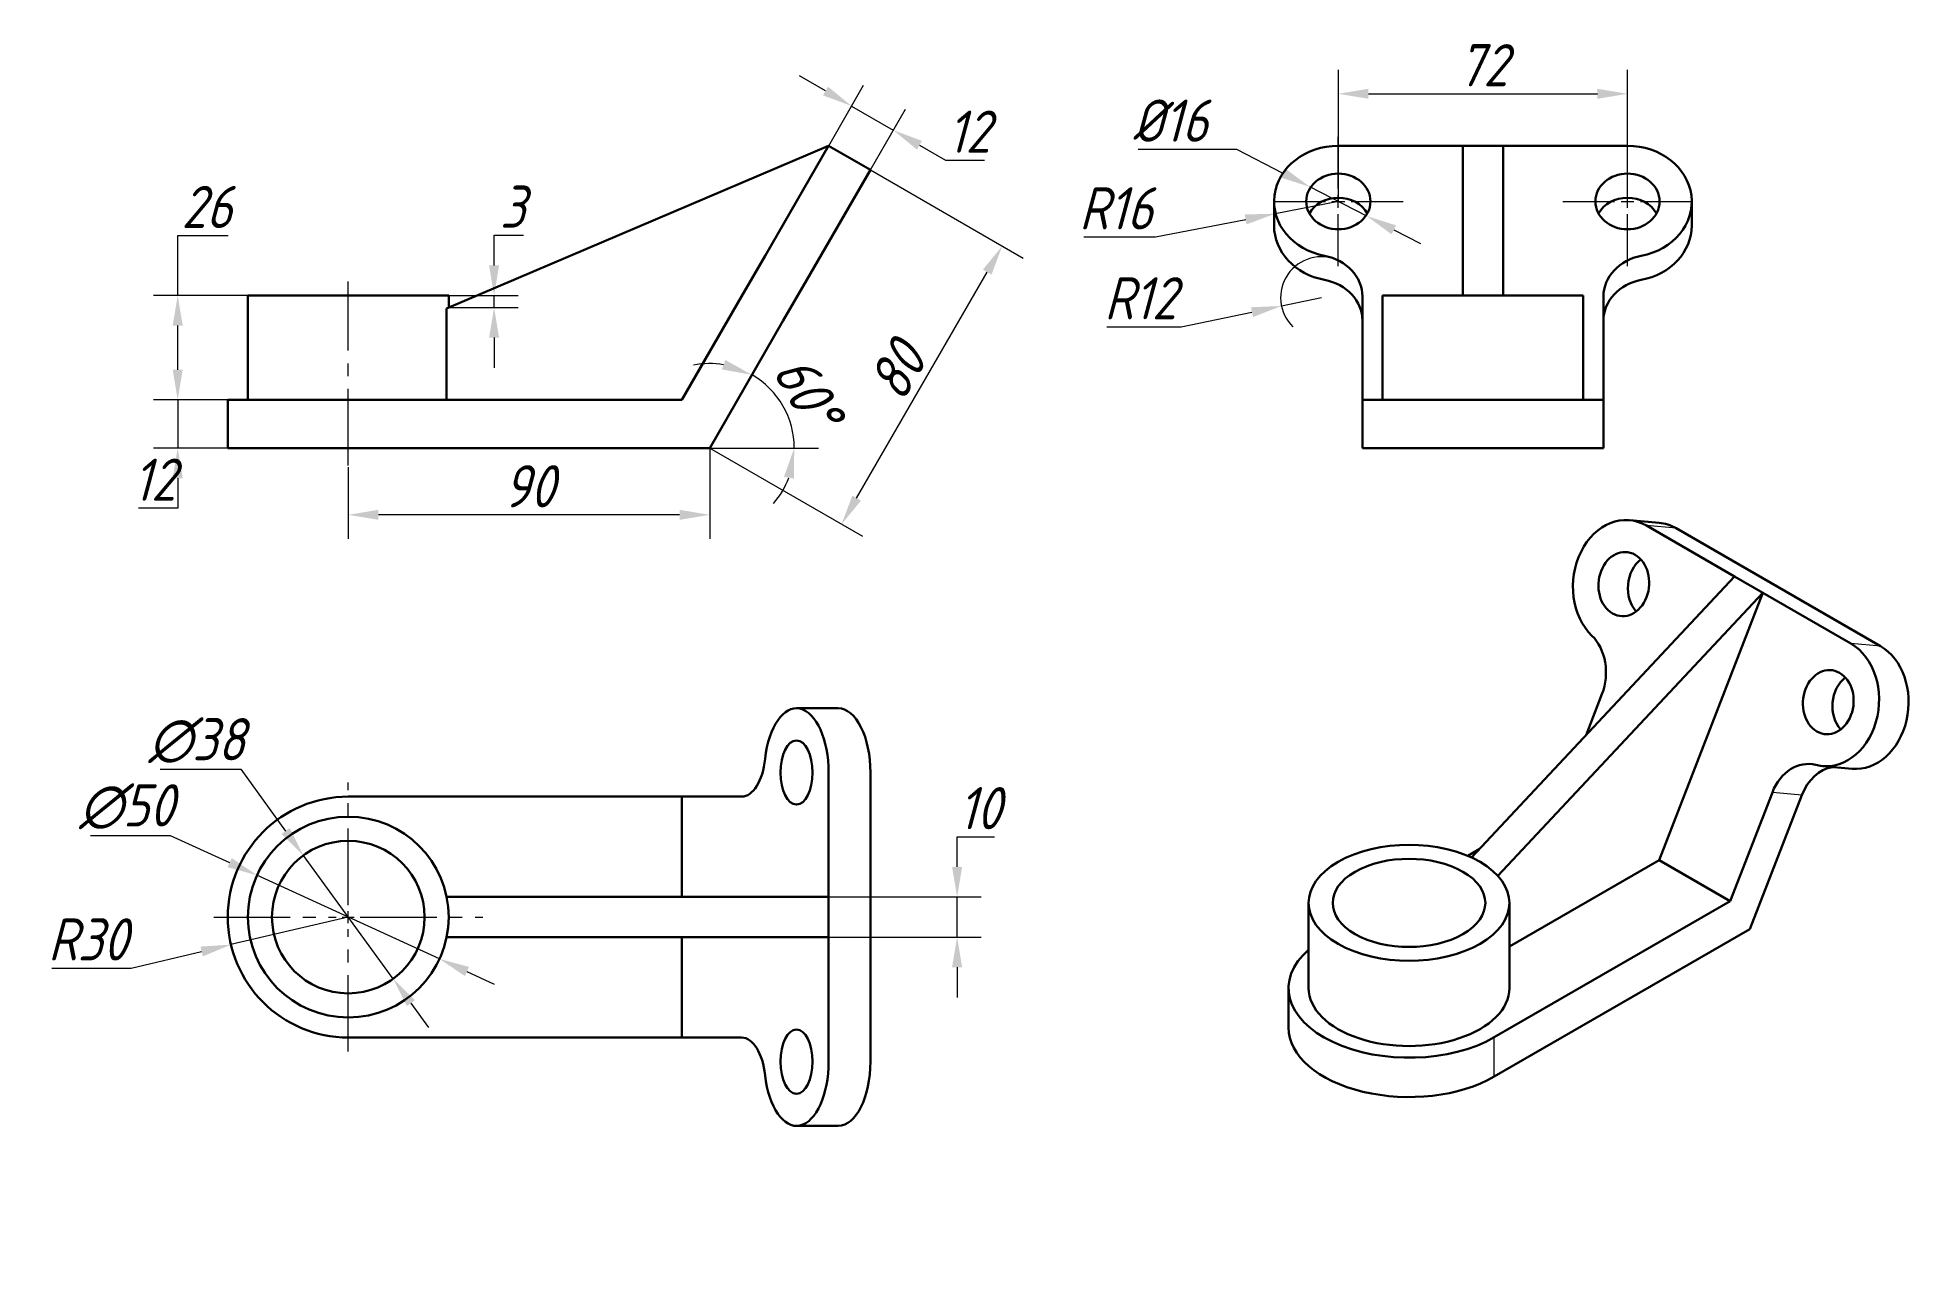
# Model space of a CAD drawing. Header units: millimetres. Extents: x -186 to 281, y 0 to 306.
import ezdxf

# ---------------------------------------------------------------- set-up
doc = ezdxf.new("R2010")
doc.units = ezdxf.units.MM
doc.linetypes.add('CENTER2', pattern=[28.575, 19.05, -3.175, 3.175, -3.175])
for name, color, linetype, lineweight in [('MD_可见', 7, 'Continuous', 30), ('MD_可见窄线', 7, 'Continuous', 15), ('图层1', 3, 'Continuous', 15)]:
    doc.layers.add(name, color=color, linetype=linetype, lineweight=lineweight)
doc.styles.add('GB3.5', font='gbeitc.shx', dxfattribs={"bigfont": 'gbcbig.shx'})
doc.dimstyles.new('参数化', dxfattribs={"dimtxt": 3.5, "dimasz": 2.5, "dimexe": 2, "dimexo": 0, "dimtad": 1, "dimtoh": 1, "dimdec": 3, "dimdsep": 46, "dimtxsty": 'GB3.5', "dimcen": 2.5, "dimclrd": 3, "dimclre": 3, "dimclrt": 256, "dimadec": 3, "dimazin": 2, "dimtfac": 1, "dimtdec": 3, "dimtmove": 0, "dimatfit": 3, "dimfxl": 1, "dimlwd": 15, "dimlwe": 15, "dimarcsym": 0})

# ---------------------------------------------------------------- blocks, each defined once
blk = doc.blocks.new('CustomObjectsInViewport3_0')
at = {"layer": 'MD_可见', "extrusion": (0, 1, 0)}
for p, q in [((225.05, 338.46), (129.94, 297.96)), ((225.05, 338.46), (209.24, 311.06)), ((235.45, 332.46), (225.05, 338.46)), ((235.45, 332.46), (219.63, 305.06)), ((203.38, 300.91), (209.24, 311.06)), ((213.77, 294.91), (219.63, 305.06)), ((130.45, 301.17), (80.45, 301.17)), ((80.45, 275.17), (80.45, 301.17)), ((130.45, 298.17), (130.45, 301.17)), ((188.52, 275.17), (203.38, 300.91)), ((129.94, 297.96), (129.94, 275.17)), ((213.77, 294.91), (195.45, 263.17)), ((105.45, 275.17), (75.45, 275.17)), ((75.45, 263.17), (75.45, 275.17)), ((105.45, 275.17), (188.52, 275.17)), ((105.45, 263.17), (75.45, 263.17)), ((105.45, 263.17), (195.45, 263.17))]:
    blk.add_line(p, q, dxfattribs=at)
blk = doc.blocks.new('CustomObjectsInViewport5_0')
at = {"layer": 'MD_可见'}
for p, q in [((227.45, 198.37), (217.05, 198.37)), ((225.05, 151.37), (225.05, 182.37)), ((235.45, 182.37), (235.45, 110.37)), ((188.52, 176.37), (105.45, 176.37)), ((188.52, 176.37), (188.52, 151.37)), ((203.38, 176.37), (188.52, 176.37)), ((129.94, 151.37), (225.05, 151.37)), ((225.05, 141.37), (225.05, 151.37)), ((225.05, 141.37), (129.94, 141.37)), ((188.52, 141.37), (188.52, 116.37)), ((225.05, 110.37), (225.05, 141.37)), ((105.45, 116.37), (188.52, 116.37)), ((188.52, 116.37), (203.38, 116.37)), ((227.45, 94.37), (217.05, 94.37))]:
    blk.add_line(p, q, dxfattribs=at)
blk.add_circle((105.45, 146.37), 25, dxfattribs=at)
at = {"layer": 'MD_可见', "extrusion": (0, 0, -1)}
blk.add_circle((-105.45, 146.37), 19, dxfattribs=at)
at = {"layer": 'MD_可见'}
blk.add_arc((105.45, 146.37), 30, 90, 270, dxfattribs=at)
for centre, start_param, end_param in [((217.05, 182.37), 1.570796, 4.496428), ((227.45, 182.37), 1.570796, 3.141593), ((217.05, 110.37), 4.928349, 7.853982), ((227.45, 110.37), 0, 1.570796)]:
    blk.add_ellipse(centre, major_axis=(0, -16), ratio=0.5, start_param=start_param, end_param=end_param, dxfattribs=at)
at = {"layer": 'MD_可见', "extrusion": (0, 0, -1)}
for centre in [(217.05, 182.37), (217.05, 110.37)]:
    blk.add_ellipse(centre, major_axis=(0, 8), ratio=0.5, dxfattribs=at)
for centre, start_param, end_param in [((203.38, 188.37), 1.786757, 3.141593), ((203.38, 104.37), 0, 1.354836)]:
    blk.add_ellipse(centre, major_axis=(0, 12), ratio=0.5, start_param=start_param, end_param=end_param, dxfattribs=at)
blk = doc.blocks.new('CustomObjectsInViewport9_0')
at = {"layer": 'MD_可见', "extrusion": (5.55112e-17, 0.816497, 0.57735)}
for p, q in [((431.8, 218.93), (424.45, 219.58)), ((450.6, 205.57), (428.68, 218.23)), ((436.03, 217.57), (486.94, 188.18)), ((385.11, 135.56), (450.6, 205.57)), ((457.68, 201.49), (450.6, 205.57)), ((457.68, 201.49), (391.7, 130.97)), ((457.68, 201.49), (431.84, 134.9)), ((479.6, 188.83), (457.68, 201.49)), ((417.6, 176.28), (413.63, 166.05)), ((479.86, 157.66), (472.52, 158.32)), ((449.52, 124.7), (460.03, 151.78)), ((467.38, 151.13), (454.42, 117.73)), ((387.03, 137.61), (384.19, 135.97)), ((394.56, 113.38), (431.84, 134.9)), ((431.84, 134.9), (449.52, 124.7)), ((344.56, 103.03), (344.56, 124.26)), ((390.78, 90.78), (449.52, 124.7)), ((394.56, 103.03), (394.56, 124.26)), ((390.78, 80.99), (454.42, 117.73)), ((339.56, 93.23), (339.56, 103.03))]:
    blk.add_line(p, q, dxfattribs=at)
at = {"layer": 'MD_可见'}
for centre, major_axis, ratio, start_param, end_param in [((423.03, 203.65), (1.42, 15.94), 0.788675, -0.350879, 2.574753), ((430.38, 202.99), (1.42, 15.94), 0.788675, -0.350879, 0), ((473.94, 174.25), (1.42, 15.94), 0.788675, 3.006674, 5.932306), ((481.29, 173.6), (1.42, 15.94), 0.788675, 3.141593, 5.932306), ((369.56, 124.26), (-25, 0), 0.57735, -2.356194, 3.926991), ((369.56, 103.03), (-30, 0), 0.57735, -0.585686, 2.356194), ((369.56, 103.03), (-25, 0), 0.57735, 0, 3.141593), ((369.56, 93.23), (-30, 0), 0.57735, 0, 2.356194)]:
    blk.add_ellipse(centre, major_axis=major_axis, ratio=ratio, start_param=start_param, end_param=end_param, dxfattribs=at)
at = {"layer": 'MD_可见', "extrusion": (7.81979e-16, 9.73529e-17, -1)}
blk.add_ellipse((423.03, 203.65), major_axis=(0.71, 7.97), ratio=0.788675, start_param=-1.219917, end_param=5.063268, dxfattribs=at)
at = {"layer": 'MD_可见', "extrusion": (5.09469e-16, 1.02282e-17, -1)}
blk.add_ellipse((430.38, 202.99), major_axis=(0.71, 7.97), ratio=0.788675, start_param=3.766055, end_param=5.658723, dxfattribs=at)
at = {"layer": 'MD_可见', "extrusion": (6.76335e-16, 1.62521e-16, -1)}
blk.add_ellipse((409.12, 181.18), major_axis=(1.07, 11.95), ratio=0.788675, start_param=0.56684, end_param=1.921676, dxfattribs=at)
at = {"layer": 'MD_可见', "extrusion": (6.96077e-16, -6.43892e-18, -1)}
blk.add_ellipse((473.94, 174.25), major_axis=(0.71, 7.97), ratio=0.788675, start_param=-1.219917, end_param=5.063268, dxfattribs=at)
at = {"layer": 'MD_可见', "extrusion": (8.48127e-16, -2.00195e-17, -1)}
blk.add_ellipse((481.29, 173.6), major_axis=(0.71, 7.97), ratio=0.788675, start_param=3.766055, end_param=5.658723, dxfattribs=at)
at = {"layer": 'MD_可见', "extrusion": (5.48965e-16, 6.24327e-17, -1)}
blk.add_ellipse((468.51, 146.88), major_axis=(1.07, 11.95), ratio=0.788675, start_param=-1.219917, end_param=0.134919, dxfattribs=at)
at = {"layer": 'MD_可见', "extrusion": (6.33874e-16, -8.8322e-19, -1)}
blk.add_ellipse((475.86, 146.23), major_axis=(1.07, 11.95), ratio=0.788675, start_param=-1.219917, end_param=-0.206301, dxfattribs=at)
at = {"layer": 'MD_可见', "extrusion": (6.66134e-16, -1.11022e-16, -1)}
blk.add_ellipse((369.56, 124.26), major_axis=(-19, 0), ratio=0.57735, start_param=-0.785398, end_param=5.497787, dxfattribs=at)
at = {"layer": 'MD_可见窄线', "extrusion": (5.55112e-17, 0.816497, 0.57735)}
for p, q in [((436.03, 217.57), (428.68, 218.23)), ((486.94, 188.18), (479.6, 188.83)), ((467.38, 151.13), (460.03, 151.78)), ((390.78, 80.99), (390.78, 90.78))]:
    blk.add_line(p, q, dxfattribs=at)
blk = doc.blocks.new('*D33')
at = {"layer": '图层1', "color": 3, "linetype": 'Continuous', "lineweight": 15, "transparency": 16777216}
for p, q in [((-155.92, 123.84), (-135.89, 123.84)), ((-135.89, 123.84), (-124.7, 108.45)), ((-97.92, 71.66), (-120.28, 102.39)), ((-93.51, 65.6), (-89.1, 59.53))]:
    blk.add_line(p, q, dxfattribs=at)
at = {"layer": '图层1', "color": 3, "transparency": 16777216}
for points in [[(-123.68, 109.19), (-125.71, 107.72), (-120.28, 102.39)], [(-92.5, 66.33), (-94.52, 64.86), (-97.92, 71.66)]]:
    blk.add_solid(points, dxfattribs=at)
at = {"layer": '图层1', "transparency": 16777216, "insert": (-146.84, 130.96), "char_height": 10.5, "attachment_point": 5, "style": 'GB3.5'}
blk.add_mtext('∅38', dxfattribs=at)
blk = doc.blocks.new('*D34')
at = {"layer": '图层1', "color": 3, "linetype": 'Continuous', "lineweight": 15, "transparency": 16777216}
for p, q in [((-173.27, 107.37), (-153.46, 107.37)), ((-153.46, 107.37), (-138.64, 100.58)), ((-86.38, 76.6), (-131.83, 97.45)), ((-79.56, 73.48), (-72.74, 70.35))]:
    blk.add_line(p, q, dxfattribs=at)
at = {"layer": '图层1', "color": 3, "transparency": 16777216}
for points in [[(-138.12, 101.71), (-139.16, 99.44), (-131.83, 97.45)], [(-79.04, 74.61), (-80.08, 72.34), (-86.38, 76.6)]]:
    blk.add_solid(points, dxfattribs=at)
at = {"layer": '图层1', "transparency": 16777216, "insert": (-164.31, 114.5), "char_height": 10.5, "attachment_point": 5, "style": 'GB3.5'}
blk.add_mtext('∅50', dxfattribs=at)
blk = doc.blocks.new('*D35')
at = {"layer": '图层1', "color": 3, "linetype": 'Continuous', "lineweight": 15, "transparency": 16777216}
for p, q in [((-109.1, 87.03), (-138.31, 80.16)), ((-163.13, 74.33), (-145.61, 78.45)), ((-182.94, 74.33), (-163.13, 74.33))]:
    blk.add_line(p, q, dxfattribs=at)
at = {"layer": '图层1', "color": 3, "transparency": 16777216}
blk.add_solid([(-145.89, 79.67), (-145.32, 77.23), (-138.31, 80.16)], dxfattribs=at)
at = {"layer": '图层1', "transparency": 16777216, "insert": (-173.97, 81.46), "char_height": 10.5, "attachment_point": 5, "style": 'GB3.5'}
blk.add_mtext('R30', dxfattribs=at)
blk = doc.blocks.new('*D36')
at = {"layer": '图层1', "color": 3, "linetype": 'Continuous', "lineweight": 15, "transparency": 16777216}
for p, q in [((-72.79, 249.33), (-72.79, 256.83)), ((-72.79, 256.83), (-65.45, 256.83)), ((-84.1, 241.83), (-66.79, 241.83)), ((-84.1, 238.83), (-66.79, 238.83)), ((-72.79, 238.83), (-72.79, 241.83)), ((-72.79, 231.33), (-72.79, 223.83))]:
    blk.add_line(p, q, dxfattribs=at)
at = {"layer": '图层1', "color": 3, "transparency": 16777216}
for points in [[(-74.04, 249.33), (-71.54, 249.33), (-72.79, 241.83)], [(-74.04, 231.33), (-71.54, 231.33), (-72.79, 238.83)]]:
    blk.add_solid(points, dxfattribs=at)
at = {"layer": '图层1', "transparency": 16777216, "insert": (-68.18, 263.95), "char_height": 10.5, "attachment_point": 5, "style": 'GB3.5'}
blk.add_mtext('3', dxfattribs=at)
blk = doc.blocks.new('*D37')
at = {"layer": '图层1', "color": 3, "linetype": 'Continuous', "lineweight": 15, "transparency": 16777216}
for p, q in [((20.9, 273.11), (58.93, 251.15)), ((17.48, 191.37), (49.98, 247.66)), ((-19.1, 203.83), (18.93, 181.87))]:
    blk.add_line(p, q, dxfattribs=at)
at = {"layer": '图层1', "color": 3, "transparency": 16777216}
for points in [[(48.9, 248.28), (51.06, 247.03), (53.73, 254.15)], [(16.4, 191.99), (18.56, 190.74), (13.73, 184.87)]]:
    blk.add_solid(points, dxfattribs=at)
at = {"layer": '图层1', "transparency": 16777216, "insert": (27.56, 223.07), "char_height": 10.5, "attachment_point": 5, "rotation": 60, "style": 'GB3.5'}
blk.add_mtext('80', dxfattribs=at)
blk = doc.blocks.new('*D38')
at = {"layer": '图层1', "color": 3, "linetype": 'Continuous', "lineweight": 15, "transparency": 16777216}
for p, q in [((-151.57, 241.83), (-151.57, 256.76)), ((-151.57, 256.76), (-138.98, 256.76)), ((-134.1, 241.83), (-157.57, 241.83)), ((-151.57, 223.33), (-151.57, 234.33)), ((-134.1, 215.83), (-157.57, 215.83))]:
    blk.add_line(p, q, dxfattribs=at)
at = {"layer": '图层1', "color": 3, "transparency": 16777216}
for points in [[(-152.82, 234.33), (-150.32, 234.33), (-151.57, 241.83)], [(-152.82, 223.33), (-150.32, 223.33), (-151.57, 215.83)]]:
    blk.add_solid(points, dxfattribs=at)
at = {"layer": '图层1', "transparency": 16777216, "insert": (-144.34, 263.88), "char_height": 10.5, "attachment_point": 5, "style": 'GB3.5'}
blk.add_mtext('26', dxfattribs=at)
blk = doc.blocks.new('*D39')
at = {"layer": '图层1', "color": 3, "linetype": 'Continuous', "lineweight": 15, "transparency": 16777216}
for p, q in [((-151.57, 223.33), (-151.57, 230.83)), ((-139.1, 215.83), (-157.57, 215.83)), ((-151.57, 215.83), (-151.57, 203.83)), ((-139.1, 203.83), (-157.57, 203.83)), ((-151.57, 196.33), (-151.57, 188.83)), ((-151.57, 188.83), (-161.32, 188.83))]:
    blk.add_line(p, q, dxfattribs=at)
at = {"layer": '图层1', "color": 3, "transparency": 16777216}
for points in [[(-152.82, 223.33), (-150.32, 223.33), (-151.57, 215.83)], [(-152.82, 196.33), (-150.32, 196.33), (-151.57, 203.83)]]:
    blk.add_solid(points, dxfattribs=at)
at = {"layer": '图层1', "transparency": 16777216, "insert": (-157.39, 195.95), "char_height": 10.5, "attachment_point": 5, "style": 'GB3.5'}
blk.add_mtext('12', dxfattribs=at)
blk = doc.blocks.new('*D40')
at = {"layer": '图层1', "color": 3, "linetype": 'Continuous', "lineweight": 15, "transparency": 16777216}
for p, q in [((42.49, 99.53), (42.49, 107.03)), ((42.49, 107.03), (51.81, 107.03)), ((10.51, 92.03), (48.49, 92.03)), ((42.49, 82.03), (42.49, 92.03)), ((10.51, 82.03), (48.49, 82.03)), ((42.49, 74.53), (42.49, 67.03))]:
    blk.add_line(p, q, dxfattribs=at)
at = {"layer": '图层1', "color": 3, "transparency": 16777216}
for points in [[(41.24, 99.53), (43.74, 99.53), (42.49, 92.03)], [(41.24, 74.53), (43.74, 74.53), (42.49, 82.03)]]:
    blk.add_solid(points, dxfattribs=at)
at = {"layer": '图层1', "transparency": 16777216, "insert": (48.09, 114.15), "char_height": 10.5, "attachment_point": 5, "style": 'GB3.5'}
blk.add_mtext('10', dxfattribs=at)
blk = doc.blocks.new('*D41')
at = {"layer": '图层1', "color": 3, "linetype": 'Continuous', "lineweight": 15, "transparency": 16777216}
for p, q in [((9.72, 292.76), (3.23, 296.51)), ((10.51, 279.11), (19.22, 294.2)), ((16.22, 289.01), (26.61, 283.01)), ((20.9, 273.11), (29.61, 288.2)), ((33.11, 279.26), (39.6, 275.51)), ((39.6, 275.51), (49.35, 275.51))]:
    blk.add_line(p, q, dxfattribs=at)
at = {"layer": '图层1', "color": 3, "transparency": 16777216}
for points in [[(10.35, 293.84), (9.1, 291.67), (16.22, 289.01)], [(33.73, 280.34), (32.48, 278.17), (26.61, 283.01)]]:
    blk.add_solid(points, dxfattribs=at)
at = {"layer": '图层1', "transparency": 16777216, "insert": (45.41, 282.63), "char_height": 10.5, "attachment_point": 5, "style": 'GB3.5'}
blk.add_mtext('12', dxfattribs=at)
blk = doc.blocks.new('*D42')
at = {"layer": '图层1', "color": 3, "linetype": 'Continuous', "lineweight": 15, "transparency": 16777216}
for p, q in [((137.41, 265.25), (137.41, 298.06)), ((209.41, 265.25), (209.41, 298.06)), ((144.91, 292.06), (201.91, 292.06))]:
    blk.add_line(p, q, dxfattribs=at)
at = {"layer": '图层1', "color": 3, "transparency": 16777216}
for points in [[(144.91, 293.31), (144.91, 290.81), (137.41, 292.06)], [(201.91, 293.31), (201.91, 290.81), (209.41, 292.06)]]:
    blk.add_solid(points, dxfattribs=at)
at = {"layer": '图层1', "transparency": 16777216, "insert": (173.41, 299.19), "char_height": 10.5, "attachment_point": 5, "style": 'GB3.5'}
blk.add_mtext('72', dxfattribs=at)
blk = doc.blocks.new('*U28')
at = {"layer": 'MD_可见', "color": 0, "linetype": 'CENTER2', "lineweight": 15, "transparency": 16777216}
for p, q in [((0, 3), (0, 33.5)), ((-33.5, 0), (-3, 0)), ((3, 0), (33.5, 0)), ((0, -33.5), (0, -3))]:
    blk.add_line(p, q, dxfattribs=at)
at = {"layer": 'MD_可见', "color": 0, "linetype": 'Continuous', "lineweight": 15, "transparency": 16777216}
for p, q in [((-1.5, 0), (1.5, 0)), ((0, -1.5), (0, 1.5))]:
    blk.add_line(p, q, dxfattribs=at)
blk = doc.blocks.new('*U30')
at = {"layer": 'MD_可见', "color": 0, "linetype": 'CENTER2', "lineweight": 15, "transparency": 16777216}
blk.add_line((0, -35.05), (0, 10.75), dxfattribs=at)
blk = doc.blocks.new('*D43')
at = {"layer": '图层1', "color": 3, "linetype": 'Continuous', "lineweight": 15, "transparency": 16777216}
for p, q in [((-19.1, 203.83), (-19.1, 181.2)), ((-109.1, 199.1), (-109.1, 181.2)), ((-26.6, 187.2), (-101.6, 187.2))]:
    blk.add_line(p, q, dxfattribs=at)
at = {"layer": '图层1', "color": 3, "transparency": 16777216}
for points in [[(-101.6, 188.45), (-101.6, 185.95), (-109.1, 187.2)], [(-26.6, 188.45), (-26.6, 185.95), (-19.1, 187.2)]]:
    blk.add_solid(points, dxfattribs=at)
at = {"layer": '图层1', "transparency": 16777216, "insert": (-64.1, 194.32), "char_height": 10.5, "attachment_point": 5, "style": 'GB3.5'}
blk.add_mtext('90', dxfattribs=at)
blk = doc.blocks.new('*U31')
at = {"layer": 'MD_可见', "color": 0, "linetype": 'CENTER2', "lineweight": 15, "transparency": 16777216}
for p, q in [((0, 3.2), (0, 16.12)), ((-16.12, 0), (-3.2, 0)), ((3.2, 0), (16.12, 0)), ((0, -16.12), (0, -3.2))]:
    blk.add_line(p, q, dxfattribs=at)
at = {"layer": 'MD_可见', "color": 0, "linetype": 'Continuous', "lineweight": 15, "transparency": 16777216}
for p, q in [((-1.6, 0), (1.6, 0)), ((0, -1.6), (0, 1.6))]:
    blk.add_line(p, q, dxfattribs=at)
blk = doc.blocks.new('*D44')
at = {"layer": '图层1', "color": 3, "linetype": 'Continuous', "lineweight": 15, "transparency": 16777216}
for p, q in [((137.41, 265.25), (121.7, 262.2)), ((91.88, 256.42), (114.34, 260.78)), ((74.03, 256.42), (91.88, 256.42))]:
    blk.add_line(p, q, dxfattribs=at)
at = {"layer": '图层1', "color": 3, "transparency": 16777216}
blk.add_solid([(114.1, 262), (114.58, 259.55), (121.7, 262.2)], dxfattribs=at)
at = {"layer": '图层1', "transparency": 16777216, "insert": (82.02, 263.54), "char_height": 10.5, "attachment_point": 5, "style": 'GB3.5'}
blk.add_mtext('R16', dxfattribs=at)
blk = doc.blocks.new('*D45')
at = {"layer": '图层1', "color": 3, "linetype": 'Continuous', "lineweight": 15, "transparency": 16777216}
for p, q in [((87.57, 278.24), (112.08, 278.24)), ((112.08, 278.24), (123.62, 272.32)), ((144.53, 261.6), (130.29, 268.9)), ((151.2, 258.18), (157.87, 254.76))]:
    blk.add_line(p, q, dxfattribs=at)
at = {"layer": '图层1', "color": 3, "transparency": 16777216}
for points in [[(124.19, 273.44), (123.05, 271.21), (130.29, 268.9)], [(151.77, 259.29), (150.63, 257.07), (144.53, 261.6)]]:
    blk.add_solid(points, dxfattribs=at)
at = {"layer": '图层1', "transparency": 16777216, "insert": (95.55, 285.37), "char_height": 10.5, "attachment_point": 5, "style": 'GB3.5'}
blk.add_mtext('%%C16', dxfattribs=at)
blk = doc.blocks.new('*U32')
at = {"layer": 'MD_可见', "color": 0, "linetype": 'CENTER2', "lineweight": 15, "transparency": 16777216}
for p, q in [((0, 3.2), (0, 16.12)), ((-16.12, 0), (-3.2, 0)), ((3.2, 0), (16.12, 0)), ((0, -16.12), (0, -3.2))]:
    blk.add_line(p, q, dxfattribs=at)
at = {"layer": 'MD_可见', "color": 0, "linetype": 'Continuous', "lineweight": 15, "transparency": 16777216}
for p, q in [((-1.6, 0), (1.6, 0)), ((0, -1.6), (0, 1.6))]:
    blk.add_line(p, q, dxfattribs=at)
blk = doc.blocks.new('*D47')
at = {"layer": '图层1', "color": 3, "linetype": 'Continuous', "lineweight": 15, "transparency": 16777216}
blk.add_line((-19.1, 203.83), (7.95, 203.83), dxfattribs=at)
for start, end in [(80.5241, 101.0483), (0, 60), (318.9517, 339.4759)]:
    blk.add_arc((-19.1, 203.83), 21.05, start, end, dxfattribs=at)
at = {"layer": '图层1', "color": 3, "transparency": 16777216}
for points in [[(-15.21, 225.76), (-16.06, 223.41), (-8.58, 222.06)], [(-0.62, 196.67), (1.84, 196.22), (1.95, 203.83)]]:
    blk.add_solid(points, dxfattribs=at)
at = {"layer": '图层1', "transparency": 16777216, "insert": (5.3, 217.91), "char_height": 10.5, "attachment_point": 5, "rotation": 300, "style": 'GB3.5'}
blk.add_mtext('60°', dxfattribs=at)
blk = doc.blocks.new('*D46')
at = {"layer": '图层1', "color": 3, "linetype": 'Continuous', "lineweight": 15, "transparency": 16777216}
for p, q in [((133.23, 241.28), (123.25, 239.21)), ((79.79, 234.02), (98.29, 234.02)), ((98.29, 234.02), (115.91, 237.68))]:
    blk.add_line(p, q, dxfattribs=at)
blk.add_arc((133.23, 241.28), 10.19, 65.7588, 225.4867, dxfattribs=at)
at = {"layer": '图层1', "color": 3, "transparency": 16777216}
blk.add_solid([(115.66, 238.9), (116.16, 236.46), (123.25, 239.21)], dxfattribs=at)
at = {"layer": '图层1', "transparency": 16777216, "insert": (88.1, 241.14), "char_height": 10.5, "attachment_point": 5, "style": 'GB3.5'}
blk.add_mtext('R12', dxfattribs=at)

msp = doc.modelspace()

# ---------------------------------------------------------------- linework, layer by layer
at = {"layer": 'MD_可见', "extrusion": (0, 1, 0)}
for p, q in [((168.4086, 279.1079), (137.4086, 279.1079)), ((178.4086, 279.1079), (168.4086, 279.1079)), ((168.4086, 241.8258), (168.4086, 279.1079)), ((209.4086, 279.1079), (178.4086, 279.1079)), ((178.4086, 279.1079), (178.4086, 241.8258)), ((121.4086, 259.2515), (121.4086, 265.2515)), ((225.4086, 259.2515), (225.4086, 265.2515)), ((143.4086, 241.566), (143.4086, 215.8258)), ((198.4086, 241.8258), (148.4086, 241.8258)), ((148.4086, 215.8258), (148.4086, 241.8258)), ((198.4086, 215.8258), (198.4086, 241.8258)), ((203.4086, 215.8258), (203.4086, 241.566)), ((203.4086, 215.8258), (143.4086, 215.8258)), ((143.4086, 203.8258), (143.4086, 215.8258)), ((203.4086, 203.8258), (203.4086, 215.8258)), ((203.4086, 203.8258), (143.4086, 203.8258))]:
    msp.add_line(p, q, dxfattribs=at)
at = {"layer": 'MD_可见'}
for centre, start_param, end_param in [((137.4086, 265.2515), 1.57079633, 4.49642848), ((209.4086, 265.2515), 4.92834948, 7.85398163), ((137.4086, 259.2515), 3.14159265, 4.49642848), ((209.4086, 259.2515), 4.92834948, 6.28318531)]:
    msp.add_ellipse(centre, major_axis=(16, 0), ratio=0.8660254, start_param=start_param, end_param=end_param, dxfattribs=at)
at = {"layer": 'MD_可见', "extrusion": (2.11417e-16, 5.73972e-42, -1)}
msp.add_ellipse((137.4086, 265.2515), major_axis=(-8, 0), ratio=0.8660254, dxfattribs=at)
at = {"layer": 'MD_可见', "extrusion": (2.11417e-16, 0, -1)}
msp.add_ellipse((209.4086, 265.2515), major_axis=(-8, 0), ratio=0.8660254, dxfattribs=at)
for centre, major_axis, start_param, end_param in [((137.4086, 259.2515), (-8, 0), 0.4478324, 2.69376026), ((215.4086, 235.566), (-12, 0), 0, 1.35483583)]:
    msp.add_ellipse(centre, major_axis=major_axis, ratio=0.8660254, start_param=start_param, end_param=end_param, dxfattribs=at)
at = {"layer": 'MD_可见', "extrusion": (2.11417e-16, -5.73972e-42, -1)}
for centre, major_axis, start_param, end_param in [((209.4086, 259.2515), (-8, 0), 0.4478324, 2.69376026), ((131.4086, 241.566), (-12, 0), 1.78675683, 3.14159265)]:
    msp.add_ellipse(centre, major_axis=major_axis, ratio=0.8660254, start_param=start_param, end_param=end_param, dxfattribs=at)
at = {"layer": 'MD_可见', "extrusion": (2.11417e-16, 5.73972e-42, -1)}
for centre, start_param, end_param in [((215.4086, 241.566), 0, 1.35483583), ((131.4086, 235.566), 1.78675683, 3.14159265)]:
    msp.add_ellipse(centre, major_axis=(-12, 0), ratio=0.8660254, start_param=start_param, end_param=end_param, dxfattribs=at)

# ---------------------------------------------------------------- block references
at = {"layer": 'MD_可见', "color": 1, "linetype": 'CENTER2', "lineweight": 15}
for name, p in [('*U31', (137.4086, 265.2515)), ('*U32', (209.4086, 265.2515)), ('*U30', (-109.1023, 234.5758)), ('*U28', (-109.1023, 87.0253))]:
    msp.add_blockref(name, p, dxfattribs=at)
at = {"layer": 'MD_可见'}
for name, p in [('CustomObjectsInViewport3_0', (-214.5474, -59.3475)), ('CustomObjectsInViewport9_0', (-214.5474, -33.7051)), ('CustomObjectsInViewport5_0', (-214.5474, -59.3475))]:
    msp.add_blockref(name, p, dxfattribs=at)

# ---------------------------------------------------------------- dimensions: what is measured, and where the dimension line sits
at = {"layer": '图层1'}
dim = msp.add_linear_dim(base=(209.4086, 292.0647), p1=(137.4086, 265.2515), p2=(209.4086, 265.2515), dimstyle='参数化', override={"dimscale": 3}, dxfattribs=at)
dim.commit()
dim.dimension.update_dxf_attribs({"geometry": '*D42', "text_midpoint": (173.4086, 292.0647), "dimtype": 160})
for base, p1, p2, angle, picture, middle, dimtype in [((26.6121, 283.0055), (10.5054, 279.1079), (20.8977, 273.1079), 330, '*D41', (45.415, 275.5055), 161), ((-151.5748, 215.8258), (-134.1023, 241.8258), (-134.1023, 215.8258), 90, '*D38', (-144.3405, 256.7577), 160), ((-72.7915, 238.8258), (-84.1023, 241.8258), (-84.1023, 238.8258), 90, '*D36', (-68.1821, 256.8258), 160), ((-151.5748, 215.8258), (-139.1023, 203.8258), (-139.1023, 215.8258), 90, '*D39', (-157.3873, 188.8258), 160)]:
    dim = msp.add_linear_dim(base=base, p1=p1, p2=p2, angle=angle, dimstyle='参数化', override={"dimscale": 3}, dxfattribs=at)
    dim.commit()
    dim.dimension.update_dxf_attribs({"geometry": picture, "text_midpoint": middle, "dimtype": dimtype})
dim = msp.add_diameter_dim_2p(p1=(144.5271, 261.6008), p2=(130.2902, 268.9022), text='%%C16', dimstyle='参数化', override={"dimscale": 3}, dxfattribs=at)
dim.commit()
dim.dimension.update_dxf_attribs({"geometry": '*D45', "text_midpoint": (95.5501, 278.2405), "dimtype": 163})
dim = msp.add_aligned_dim(p1=(-19.1023, 203.8258), p2=(20.8977, 273.1079), distance=-37.9102, dimstyle='参数化', override={"dimscale": 3, "dimlfac": 1}, dxfattribs=at)
dim.commit()
dim.dimension.update_dxf_attribs({"geometry": '*D37', "text_midpoint": (27.5585, 223.0742)})
dim = msp.add_radius_dim(center=(137.4086, 265.2515), mpoint=(121.7015, 262.2041), text='R16', dimstyle='参数化', override={"dimscale": 3}, dxfattribs=at)
dim.commit()
dim.dimension.update_dxf_attribs({"geometry": '*D44', "text_midpoint": (91.8779, 256.4179), "dimtype": 164})
dim = msp.add_radius_dim(center=(133.2263, 241.2778), mpoint=(123.2529, 239.2055), text='R12', dimstyle='参数化', override={"dimscale": 3}, dxfattribs=at)
dim.commit()
dim.dimension.update_dxf_attribs({"geometry": '*D46', "text_midpoint": (88.0987, 241.1428)})
dim = msp.add_angular_dim_2l(base=(0.6778, 211.0252), line1=((-0.7771, 235.566), (-19.1023, 203.8258)), line2=((-109.1023, 203.8258), (-19.1023, 203.8258)), dimstyle='参数化', override={"dimscale": 3}, dxfattribs=at)
dim.commit()
dim.dimension.update_dxf_attribs({"geometry": '*D47', "text_midpoint": (5.2976, 217.9131)})
dim = msp.add_linear_dim(base=(-109.1023, 187.199), p1=(-19.1023, 203.8258), p2=(-109.1023, 199.0972), dimstyle='参数化', override={"dimscale": 3}, dxfattribs=at)
dim.commit()
dim.dimension.update_dxf_attribs({"geometry": '*D43', "text_midpoint": (-64.1023, 194.324)})
for p1, p2, picture, middle in [((-97.9223, 71.6627), (-120.2823, 102.3878), '*D33', (-146.8449, 123.8369)), ((-86.3787, 76.6023), (-131.8259, 97.4483), '*D34', (-164.306, 107.3726))]:
    dim = msp.add_diameter_dim_2p(p1=p1, p2=p2, dimstyle='参数化', override={"dimscale": 3}, dxfattribs=at)
    dim.commit()
    dim.dimension.update_dxf_attribs({"geometry": picture, "text_midpoint": middle, "dimtype": 163})
dim = msp.add_linear_dim(base=(42.4944, 92.0253), p1=(10.5054, 82.0253), p2=(10.5054, 92.0253), angle=90, dimstyle='参数化', override={"dimscale": 3}, dxfattribs=at)
dim.commit()
dim.dimension.update_dxf_attribs({"geometry": '*D40', "text_midpoint": (48.0882, 114.1503)})
dim = msp.add_radius_dim(center=(-109.1023, 87.0253), mpoint=(-138.3071, 80.1638), dimstyle='参数化', override={"dimscale": 3}, dxfattribs=at)
dim.commit()
dim.dimension.update_dxf_attribs({"geometry": '*D35', "text_midpoint": (-173.9749, 81.4566)})

doc.saveas('drawing.dxf')
